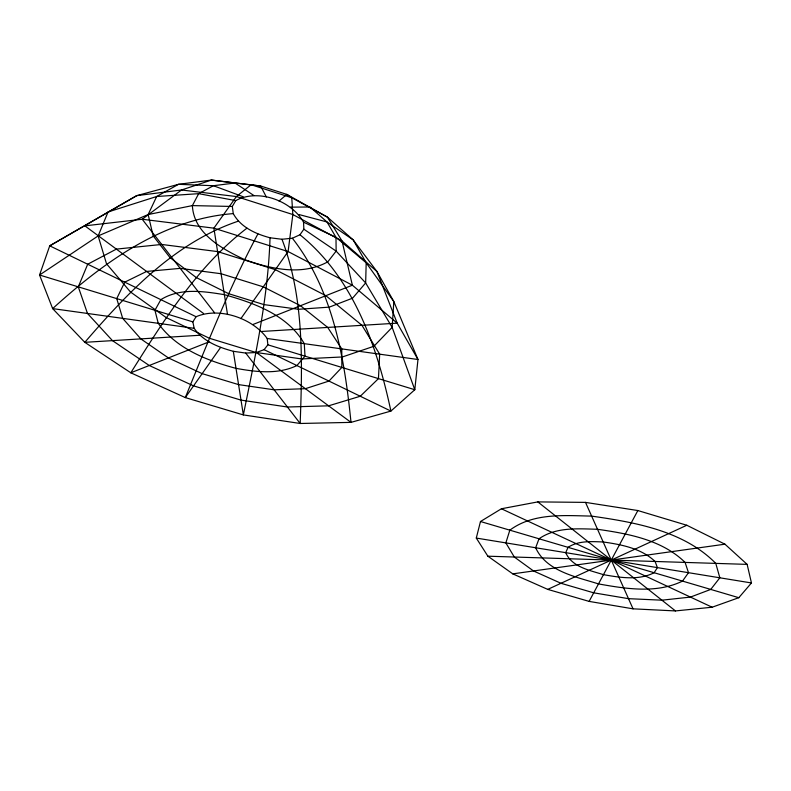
<?xml version="1.0" encoding="UTF-8"?>
<svg xmlns="http://www.w3.org/2000/svg" width="791" height="791" viewBox="0 0 791 791"><rect width="100%" height="100%" fill="white"/><g stroke="black" fill="none" stroke-linecap="round" stroke-linejoin="round"><path stroke-width="1.19" d="M270.038 237.775L281.972 239.268L292.354 238.229L299.967 234.759L303.873 229.202L303.526 222.172C291.474 200.578 257.975 188.377 235.738 200.598L232.317 206.461L233.266 213.61C240.612 227.225 255.73 233.988 270.038 237.775C268.1 297.643 255.275 356.425 243.351 414.909L300.175 423.482L351.006 422.374L390.902 411.083L414.8 389.726L417.974 359.51L393.829 301.579L376.951 271.521L353.191 239.9L327.405 217.13L286.826 194.398L260.644 186.004L211.444 180.071L178.509 184.313L136.734 195.644L49.734 245.833L39.55 275.011L52.651 308.609L84.815 342.325L130.792 372.798L185.302 397.586L243.351 414.909L233.315 351.303C218.662 347.348 203.04 341.386 194.181 328.324L192.846 321.878L196.089 316.726C219.285 306.7 252.813 318.269 267.19 338.499L267.872 344.817L264.085 349.662L256.383 352.499L245.714 353.063L233.315 351.303M476.291 538.068L480.483 521.516L501.425 508.761L537.811 501.899L585.508 502.384L637.853 510.541L686.806 525.254L724.942 544.188L747.139 564.378L751.45 582.957L738.804 597.699L712.147 607.221L675.465 610.929L633.037 608.833L589.117 601.397L547.738 589.384L512.776 573.861L487.869 556.192L476.291 538.068L751.45 582.957M257.896 233.948C229.756 286.649 207.776 342.315 185.302 397.586L220.6 347.437M589.117 601.397L637.853 510.541M240.869 318.635L288.102 251.548L292.848 214.539L291.76 197.75L286.826 194.398L279.035 201.033M246.911 228.184C197.246 266.34 163.717 320.553 130.792 372.798L208.982 341.89M547.738 589.384L686.806 525.254M238.358 221.144C174.811 242.461 127.45 292.897 84.815 342.325L199.807 335.265M252.873 324.537L352.371 285.205L397.191 323.163L417.974 359.51L267.19 338.499M233.266 213.61C162.738 219.058 103.305 262.582 52.651 308.609L194.181 328.324M512.776 573.861L724.942 544.188M262.009 331.449L397.191 323.163L376.951 271.521L342.028 240.988L292.848 214.539L236.4 196.544L181.535 189.988L136.734 195.644L49.734 245.833L196.089 316.726M290.366 207.153L309.963 206.985L327.009 221.964L353.191 239.9L366.193 262.8L393.829 301.579L392.148 327.365L414.8 389.726L267.872 344.817M232.317 206.461L192.381 205.601L148.154 214.549L98.143 235.926L39.55 275.011L192.846 321.878M487.869 556.192L747.139 564.378M235.738 200.598L198.67 193.666L156.667 196.504L108.051 211.978L98.143 235.926L106.498 263.759L130.446 291.948L166.159 317.547L209.427 338.281L256.017 352.479L301.727 358.946L342.404 356.959L373.876 346.29L392.148 327.365L365.65 282.941L336.135 251.113L303.873 229.202M298.869 214.509L327.009 221.964L335.987 237.32L366.193 262.8L365.65 282.941L352.588 298.167L329.264 307.145L298.632 309.281L263.976 304.614L228.708 293.708L196.267 277.552L170.016 257.609L153.118 235.817L148.154 214.549L156.667 196.504L178.509 184.313L213.422 185.717L235.006 182.998L260.644 186.004L266.32 196.969M480.483 521.516L738.804 597.699M243.203 196.761L213.422 185.717L198.67 193.666L192.381 205.601C193.765 233.632 222.123 248.947 244.617 259.606C270.888 268.989 302.004 276.079 327.86 261.801L336.135 251.113L335.987 237.32L303.526 222.172M501.425 508.761L712.147 607.221M264.085 349.662L390.902 411.083C376.941 345.756 353.577 278.244 299.967 234.759M253.832 195.486L235.006 182.998L211.444 180.071L181.535 189.988L142.212 219.245L84.864 225.85L203.603 313.533M256.383 352.499L351.006 422.374C344.51 358.105 333.209 290.505 292.354 238.229M537.811 501.899L675.465 610.929M214.539 312.761L142.212 219.245L213.886 228.164L288.102 251.548L352.371 285.205L342.028 240.988L327.405 217.13L291.76 197.75L251.123 184.738L236.4 196.544L213.886 228.164L227.521 314.531M245.714 353.063L300.175 423.482C302.37 361.853 304.288 297.871 281.972 239.268M585.508 502.384L633.037 608.833M379.67 354.17L378.454 378.622L360.281 396.251L328.591 405.823L287.44 407.009L241.018 400.108L193.548 385.879L149.252 365.501L112.46 340.624L87.485 313.463L78.289 286.856L87.702 264.224L116.366 249.116L161.7 244.449L217.584 251.587L275.347 269.662L325.872 295.676L361.962 325.319L379.67 354.17M509.839 530.168L505.854 542.893L514.308 557.022L533.51 570.964L560.967 583.283L593.715 592.825L628.499 598.668L661.909 600.191L690.454 597.086L710.743 589.424L719.84 577.796L715.776 563.39C683.632 530.761 635.153 522.347 591.638 516.108C564.072 515.544 533.263 512.736 509.839 530.168M539.027 538.78L535.655 547.748C546.354 571.359 576.184 576.797 598.49 583.916C625.997 588.801 656.372 593.823 682.514 581.098L688.486 572.684L685.095 562.421C661.988 539.808 628.361 533.698 597.521 529.288C577.826 528.734 556.043 526.875 539.027 538.78M568.047 547.342L565.713 552.652C571.903 567.147 589.948 570.331 603.454 574.662C620.035 577.549 638.485 580.732 654.137 572.733L657.41 567.612L655.086 561.472C641.234 548.311 621.459 544.584 603.177 541.964C591.352 541.538 578.409 540.51 568.047 547.342M124.721 282.16L116.742 298.612L122.684 318.368L140.828 338.884L168.414 357.928L202.16 373.639L238.575 384.604L274.141 389.815L305.385 388.688L328.957 381.074L341.85 367.429L341.771 348.89L327.711 327.425L300.501 305.712L263.255 286.836L221.075 273.726L180.21 268.376L146.612 271.442L124.721 282.16M160.84 299.651L154.927 310.29L158.24 323.321C176.314 348.702 206.945 360.587 236.005 368.359C256.136 371.978 277.799 374.736 296.902 365.551L304.99 356.158L304.288 343.67C287.894 315.105 254.465 303.082 224.387 294.677C203.346 291.236 179.943 287.697 160.84 299.651"/></g></svg>
